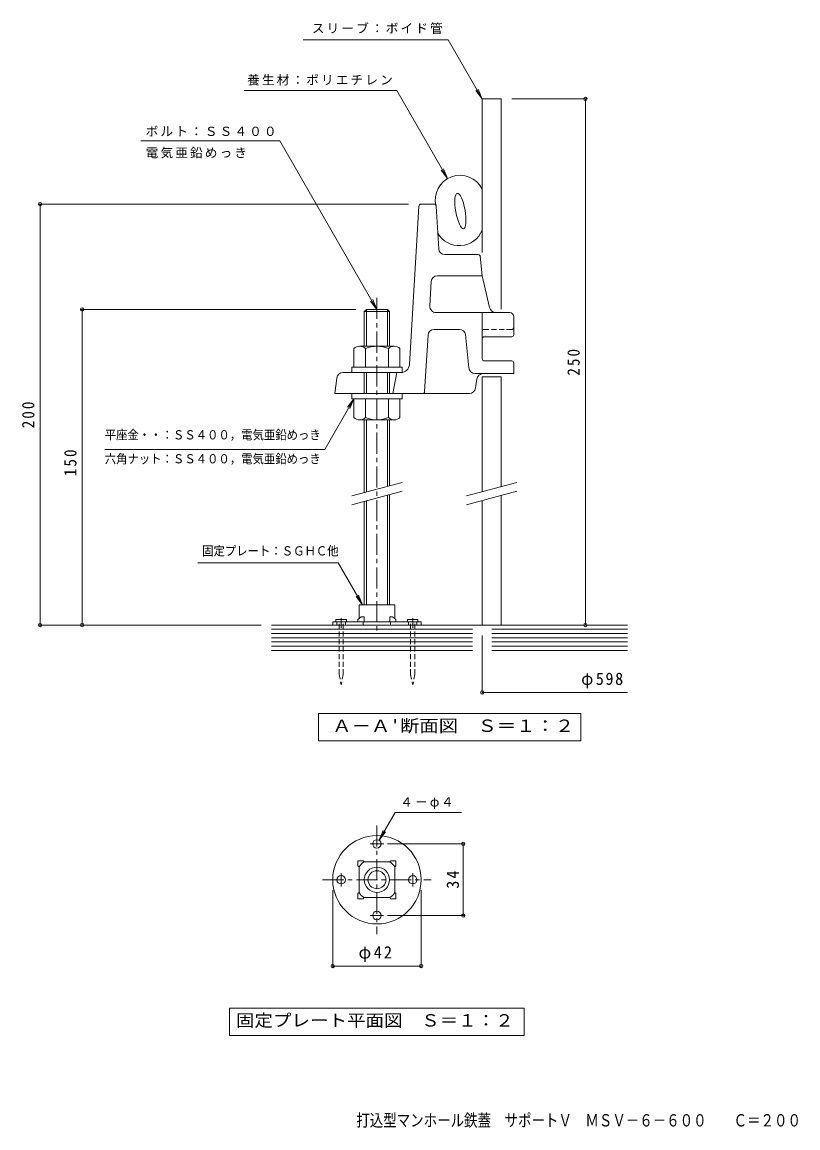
# Model space of a CAD drawing. Units: millimetres, scale not verified. Extents: x -318 to 340, y -270 to 256.
# Drawn here: x -318 to 50, y -270 to 256 of the extents above; entities that cross this region are included whole.
import ezdxf
from ezdxf.enums import TextEntityAlignment as Align

# ---------------------------------------------------------------- set-up
doc = ezdxf.new("R2010")
doc.units = ezdxf.units.MM
doc.header["$LTSCALE"] = 2
doc.header["$PDMODE"] = 32
doc.header["$PDSIZE"] = 1.6
doc.linetypes.add('CHAIN1', pattern=[8, 5, -1, 1, -1])
doc.linetypes.add('DASHED1', pattern=[1.8, 1.2, -0.6])
for name, color, linetype, lineweight in [('1-0', 2, 'Continuous', 9), ('1-1', 2, 'CHAIN1', 9), ('1-3', 4, 'Continuous', 9), ('1-4', 7, 'Continuous', 9), ('1-6', 6, 'Continuous', 5), ('1-8', 3, 'Continuous', 9), ('1-9', 2, 'CHAIN1', 9), ('1-A', 2, 'Continuous', 9), ('1-E', 7, 'Continuous', 9)]:
    doc.layers.add(name, color=color, linetype=linetype, lineweight=lineweight)
doc.layers.add('1-5', color=6, linetype='Continuous')
doc.styles.add('ＭＳ ゴシック', font='')
doc.styles.get('ＭＳ ゴシック').set_extended_font_data('MS Gothic')

msp = doc.modelspace()

# ---------------------------------------------------------------- linework, layer by layer
at = {"layer": '1-0'}
for p, q in [((-129.526, 168.339), (-134.062, 93.039)), ((-128.528, 169.279), (-122.409, 169.279)), ((-121.411, 168.341), (-120.145, 148.092)), ((-117.151, 145.279), (-101.352, 145.279)), ((-99.47, 135.279), (-100.4, 144.584)), ((-124.366, 120.96), (-123.673, 132.46)), ((-120.679, 135.279), (-99.47, 135.279)), ((-96.002, 120.111), (-99.47, 135.279)), ((-86.469, 117.779), (-121.371, 117.779)), ((-99.47, 117.779), (-99.47, 95.779)), ((-84.47, 107.279), (-84.47, 115.779)), ((-126.82, 80.219), (-125.209, 106.959)), ((-122.215, 109.779), (-110.332, 109.779)), ((-105.785, 91.449), (-107.373, 107.271)), ((-98.47, 106.279), (-85.469, 106.279)), ((-85.469, 94.779), (-98.47, 94.779)), ((-84.47, 93.779), (-84.47, 88.779)), ((-168.548, 86.651), (-169.47, 79.279)), ((-165.571, 89.279), (-138.055, 89.279)), ((-139.97, 89.279), (-141.97, 79.279)), ((-102.803, 88.779), (-84.47, 88.779)), ((-102.091, 86.051), (-102.595, 82.008)), ((-169.47, 79.279), (-105.583, 79.279))]:
    msp.add_line(p, q, dxfattribs=at)
at = {"layer": '1-0', "linetype": 'DASHED1'}
for p, q in [((-99.47, 105.279), (-99.47, 108.779)), ((-85.469, 109.779), (-98.47, 109.779))]:
    msp.add_line(p, q, dxfattribs=at)
at = {"layer": '1-0', "color": 4}
for p, q in [((-170.47, -29.121), (-170.47, -30.721)), ((-170.47, -30.721), (-128.47, -30.721)), ((-168.47, -30.721), (-168.47, -29.121)), ((-164.47, -30.721), (-164.47, -29.121)), ((-155.97, -29.121), (-155.97, -30.721)), ((-142.97, -29.121), (-142.97, -30.721)), ((-134.47, -30.721), (-134.47, -29.121)), ((-130.47, -30.721), (-130.47, -29.121))]:
    msp.add_line(p, q, dxfattribs=at)
at = {"layer": '1-0', "color": 4, "linetype": 'CHAIN1'}
for p, q in [((-166.47, -31.958), (-166.47, -27.389)), ((-132.47, -31.958), (-132.47, -27.389)), ((-152.612, -134.685), (-146.271, -134.685)), ((-166.47, -154.828), (-166.47, -148.487)), ((-132.47, -148.543), (-132.47, -154.884)), ((-146.327, -168.685), (-152.668, -168.685))]:
    msp.add_line(p, q, dxfattribs=at)
at = {"layer": '1-0', "color": 4}
msp.add_lwpolyline([(-170.47, -29.121), (-128.47, -29.121), (-128.47, -30.721)], dxfattribs=at)
for centre, radius in [((-149.47, -151.685), 21), ((-149.47, -134.685), 2), ((-166.47, -151.685), 2), ((-132.47, -151.685), 2), ((-149.47, -168.685), 2)]:
    msp.add_circle(centre, radius, dxfattribs=at)
at = {"layer": '1-0'}
for centre, radius, start, end in [((-128.528, 168.279), 1, 90, 176.55161), ((-122.409, 168.279), 1, 3.57642, 90), ((-117.151, 148.279), 3, 183.57594, 270), ((-101.352, 144.279), 1, 7.12396, 90), ((-120.679, 132.279), 3, 90, 176.55254), ((-121.371, 120.779), 3, 176.55254, 270), ((-93.078, 120.779), 3, 192.87476, 270), ((-86.469, 115.779), 2, 0, 90), ((-122.215, 106.779), 3, 90, 176.55301), ((-110.332, 106.779), 3, 9.43985, 90), ((-98.47, 105.279), 1, 90, 180), ((-85.469, 107.279), 1, 270, 0), ((-98.47, 95.779), 1, 180, 270), ((-85.469, 93.779), 1, 0, 90), ((-138.055, 93.279), 4, 270, 356.55266), ((-102.803, 91.779), 3, 186.32669, 270), ((-165.571, 86.279), 3, 90, 172.87709), ((-99.103, 85.779), 3, 90, 174.8054), ((-127.818, 80.279), 1, 270, 356.55223), ((-105.583, 82.279), 3, 270, 354.80563)]:
    msp.add_arc(centre, radius, start, end, dxfattribs=at)
at = {"layer": '1-0', "linetype": 'DASHED1'}
for centre, start, end in [((-85.469, 110.779), 270, 0), ((-98.47, 108.779), 90, 180)]:
    msp.add_arc(centre, 1, start, end, dxfattribs=at)
at = {"layer": '1-1'}
msp.add_line((-149.47, 124.71), (-149.47, -34.551), dxfattribs=at)
at = {"layer": '1-3'}
for p, q in [((-99.47, 219.279), (-90.47, 219.279)), ((-99.47, 146.357), (-99.47, 219.279)), ((-90.47, 119.348), (-90.47, 219.279)), ((-99.47, 87.279), (-90.47, 87.279)), ((-99.47, 32.644), (-99.47, 87.279)), ((-90.47, 35.056), (-90.47, 87.279)), ((-99.47, -30.721), (-99.47, 28.503)), ((-90.47, -30.721), (-90.47, 30.914))]:
    msp.add_line(p, q, dxfattribs=at)
at = {"layer": '1-4'}
for p, q in [((-85.47, 219.279), (-49.87, 219.279)), ((-50.47, -30.721), (-50.47, 219.279)), ((-134.47, 169.279), (-310.07, 169.279)), ((-309.47, -30.721), (-309.47, 169.279)), ((-159.469, 119.279), (-290.07, 119.279)), ((-289.47, -30.721), (-289.47, 119.279)), ((-160.42, 76.779), (-163.463, 72.812)), ((-160.42, 76.779), (-162.333, 72.16)), ((-234.513, -1.121), (-167.817, -1.121)), ((-156.27, -21.121), (-167.817, -1.121)), ((-156.27, -21.121), (-159.313, -17.154)), ((-156.27, -21.121), (-158.183, -16.501)), ((-204.47, -30.721), (-310.07, -30.721)), ((-99.47, -35.721), (-99.47, -63.321)), ((-99.47, -62.721), (-30.47, -62.721)), ((-148.47, -132.953), (-146.556, -128.334)), ((-148.47, -132.953), (-145.426, -128.987)), ((-144.47, -134.685), (-107.87, -134.685)), ((-108.47, -168.685), (-108.47, -134.685)), ((-170.47, -156.685), (-170.47, -193.285)), ((-128.47, -156.685), (-128.47, -193.285)), ((-144.47, -168.685), (-107.87, -168.685)), ((-170.47, -192.685), (-128.47, -192.685))]:
    msp.add_line(p, q, dxfattribs=at)
at = {"layer": '1-4', "color": 2}
for p, q in [((-219.47, -225.685), (-219.47, -212.685)), ((-219.47, -212.685), (-79.47, -212.685)), ((-79.47, -225.685), (-79.47, -212.685)), ((-79.47, -225.685), (-219.47, -225.685))]:
    msp.add_line(p, q, dxfattribs=at)
at = {"layer": '1-4'}
for points in [[(-160.42, 76.779), (-174.276, 52.779), (-278.754, 52.779)], [(-148.47, -132.953), (-140.809, -119.685), (-109.387, -119.685)]]:
    msp.add_lwpolyline(points, dxfattribs=at)
at = {"layer": '1-4', "color": 2}
msp.add_lwpolyline([(-177.245, -85.721), (-177.245, -72.721), (-52.694, -72.721), (-52.694, -85.721)], close=True, dxfattribs=at)
at = {"layer": '1-4'}
for p in [(-50.47, 219.279), (-309.47, 169.279), (-289.47, 119.279), (-309.47, -30.721), (-289.47, -30.721), (-50.47, -30.721), (-99.47, -62.721), (-108.47, -134.685), (-108.47, -168.685), (-170.47, -192.685), (-128.47, -192.685)]:
    msp.add_point(p, dxfattribs=at)
at = {"layer": '1-6'}
for centre, radius, start, end in [((-110.055, 171.286), 11.732, 25.54683, 194.53795), ((-110.367, 161.317), 11.751, 209.32295, 338.01999)]:
    msp.add_arc(centre, radius, start, end, dxfattribs=at)
msp.add_ellipse((-109.823, 166.031), major_axis=(-1.494, 8.473), ratio=0.2575, dxfattribs=at)
at = {"layer": '1-8'}
for p, q in [((-155.47, 118.279), (-154.47, 119.279)), ((-155.47, 118.279), (-143.47, 118.279)), ((-155.47, 118.279), (-155.47, 101.779)), ((-154.47, 119.279), (-154.47, 101.779)), ((-154.47, 119.279), (-144.47, 119.279)), ((-144.47, 119.279), (-144.47, 101.779)), ((-144.47, 119.279), (-143.47, 118.279)), ((-143.47, 118.279), (-143.47, 101.779)), ((-155.47, 89.279), (-155.47, 79.279)), ((-154.47, 89.279), (-154.47, 79.279)), ((-144.47, 89.279), (-144.47, 79.279)), ((-143.47, 89.279), (-143.47, 79.279)), ((-155.47, 66.779), (-155.47, 32.242)), ((-154.47, 66.779), (-154.47, 32.51)), ((-144.47, 66.779), (-144.47, 35.19)), ((-143.47, 66.779), (-143.47, 35.457)), ((-155.47, 28.101), (-155.47, -21.121)), ((-154.47, 28.369), (-154.47, -21.121)), ((-144.47, 31.048), (-144.47, -21.121)), ((-143.47, 31.316), (-143.47, -21.121)), ((-168.97, -28.121), (-168.97, -29.121)), ((-163.97, -28.121), (-168.97, -28.121)), ((-163.97, -28.121), (-163.97, -29.121)), ((-134.97, -28.121), (-129.97, -28.121)), ((-134.97, -28.121), (-134.97, -29.121)), ((-129.97, -28.121), (-129.97, -29.121))]:
    msp.add_line(p, q, dxfattribs=at)
at = {"layer": '1-8', "color": 4}
for p, q in [((-157.677, 101.779), (-141.262, 101.779)), ((-154.935, 100.653), (-154.935, 91.779)), ((-144.004, 100.653), (-144.004, 91.779)), ((-138.52, 100.653), (-138.52, 91.779)), ((-154.935, 67.905), (-154.935, 76.779)), ((-144.004, 67.905), (-144.004, 76.779)), ((-138.52, 67.905), (-138.52, 76.779)), ((-157.677, 66.779), (-141.262, 66.779))]:
    msp.add_line(p, q, dxfattribs=at)
at = {"layer": '1-8', "color": 6, "lineweight": 5}
for p, q in [((-161.47, 91.779), (-161.47, 89.279)), ((-160.42, 91.779), (-161.47, 91.779)), ((-137.47, 91.779), (-138.52, 91.779)), ((-137.47, 91.779), (-137.47, 89.279)), ((-161.47, 76.779), (-161.47, 79.279)), ((-137.47, 76.779), (-137.47, 79.279)), ((-160.42, 76.779), (-161.47, 76.779)), ((-137.47, 76.779), (-138.52, 76.779)), ((-199.47, -30.721), (-30.47, -30.721)), ((-199.47, -32.721), (-104.032, -32.721)), ((-199.47, -34.721), (-104.032, -34.721)), ((-199.47, -36.721), (-104.032, -36.721)), ((-94.844, -32.721), (-30.47, -32.721)), ((-94.844, -34.721), (-30.47, -34.721)), ((-94.844, -36.721), (-30.47, -36.721)), ((-199.47, -38.721), (-104.032, -38.721)), ((-199.47, -40.721), (-104.032, -40.721)), ((-94.844, -38.721), (-30.47, -38.721)), ((-94.844, -40.721), (-30.47, -40.721)), ((-199.47, -42.721), (-104.032, -42.721)), ((-94.844, -42.721), (-30.47, -42.721))]:
    msp.add_line(p, q, dxfattribs=at)
at = {"layer": '1-8', "color": 7}
for p, q in [((-161.47, 30.634), (-137.47, 37.065)), ((-106.97, 30.634), (-82.97, 37.065)), ((-161.47, 26.493), (-137.47, 32.924)), ((-106.97, 26.493), (-82.97, 32.924))]:
    msp.add_line(p, q, dxfattribs=at)
at = {"layer": '1-8', "linetype": 'DASHED1'}
for p, q in [((-167.47, -54.121), (-167.47, -29.121)), ((-165.47, -54.121), (-165.47, -29.121)), ((-133.47, -54.121), (-133.47, -29.121)), ((-131.47, -54.121), (-131.47, -29.121)), ((-167.47, -54.121), (-166.47, -59.121)), ((-165.47, -54.121), (-166.47, -59.121)), ((-133.47, -54.121), (-132.47, -59.121)), ((-131.47, -54.121), (-132.47, -59.121))]:
    msp.add_line(p, q, dxfattribs=at)
at = {"layer": '1-8', "color": 4}
for points in [[(-160.42, 100.653), (-160.42, 91.779), (-138.52, 91.779)], [(-160.42, 67.905), (-160.42, 76.779), (-138.52, 76.779)]]:
    msp.add_lwpolyline(points, dxfattribs=at)
for centre, radius, start, end in [((-157.677, 97.876), 3.903, 45.3613, 134.63896), ((-149.47, 87.951), 13.828, 66.7198, 113.2803), ((-141.262, 97.876), 3.903, 45.3613, 134.63818), ((-157.677, 70.682), 3.903, 225.36104, 314.6387), ((-149.47, 80.607), 13.828, 246.7197, 293.2802), ((-141.262, 70.682), 3.903, 225.36182, 314.6387)]:
    msp.add_arc(centre, radius, start, end, dxfattribs=at)
at = {"layer": '1-9'}
for p, q in [((-149.47, -125.9), (-149.47, -177.471)), ((-175.255, -151.685), (-123.684, -151.685))]:
    msp.add_line(p, q, dxfattribs=at)
at = {"layer": '1-A'}
for p, q in [((-157.97, -21.121), (-157.97, -27.712)), ((-157.97, -21.121), (-140.97, -21.121)), ((-140.97, -21.121), (-140.97, -27.712)), ((-156.919, -26.855), (-158.47, -28.121)), ((-158.47, -28.121), (-158.47, -29.121)), ((-142.02, -26.855), (-140.47, -28.121)), ((-140.47, -28.121), (-140.47, -29.121)), ((-157.97, -145.58), (-158.47, -145.08)), ((-157.97, -145.58), (-157.97, -157.791)), ((-155.575, -143.185), (-156.075, -142.685)), ((-143.364, -143.185), (-155.575, -143.185)), ((-143.364, -143.185), (-142.864, -142.685)), ((-140.97, -145.58), (-140.47, -145.08)), ((-140.97, -157.791), (-140.97, -145.58)), ((-157.97, -157.791), (-158.47, -158.291)), ((-155.575, -160.185), (-156.075, -160.685)), ((-155.575, -160.185), (-143.364, -160.185)), ((-143.364, -160.185), (-142.864, -160.685)), ((-140.97, -157.791), (-140.47, -158.291))]:
    msp.add_line(p, q, dxfattribs=at)
for points in [[(-156.919, -26.855), (-155.575, -26.855), (-155.575, -29.121)], [(-142.02, -26.855), (-143.364, -26.855), (-143.364, -29.121)], [(-158.47, -145.08), (-158.47, -142.685), (-156.075, -142.685)], [(-142.864, -142.685), (-140.469, -142.685), (-140.47, -145.08)], [(-156.075, -160.685), (-158.47, -160.686), (-158.47, -158.291)], [(-140.47, -158.291), (-140.469, -160.686), (-142.864, -160.685)]]:
    msp.add_lwpolyline(points, dxfattribs=at)
for radius in [6, 4.25]:
    msp.add_circle((-149.47, -151.685), radius, dxfattribs=at)
for centre, start, end in [((-151.97, -149.185), 121.00261, 148.99734), ((-146.97, -149.185), 31.00261, 58.99734), ((-151.97, -154.185), 211.00261, 238.99734), ((-146.97, -154.185), 301.00261, 328.99734)]:
    msp.add_arc(centre, 7, start, end, dxfattribs=at)
at = {"layer": '1-E'}
for p, q in [((-115.635, 247.279), (-184.521, 247.279)), ((-99.47, 219.279), (-115.635, 247.279)), ((-99.47, 219.279), (-102.513, 223.246)), ((-99.47, 219.279), (-101.383, 223.899)), ((-195.658, 199.279), (-261.645, 199.279)), ((-149.47, 119.279), (-195.658, 199.279)), ((-115.921, 181.447), (-118.964, 185.413)), ((-115.921, 181.447), (-117.834, 186.066)), ((-149.47, 119.279), (-152.513, 123.246)), ((-149.47, 119.279), (-151.383, 123.899))]:
    msp.add_line(p, q, dxfattribs=at)
msp.add_lwpolyline([(-115.921, 181.447), (-140.073, 223.279), (-212.472, 223.279)], dxfattribs=at)

# ---------------------------------------------------------------- texts
at = {"layer": '1-4', "color": 6, "style": 'ＭＳ ゴシック', "width": 0.9}
for s, p in [('平座金・・', (-278.754, 56.171)), ('：ＳＳ４００，電気亜鉛めっき', (-251.754, 56.171)), ('六角ナット：ＳＳ４００，電気亜鉛めっき', (-278.754, 44.798)), ('固定プレート：ＳＧＨＣ他', (-232.486, 1.036))]:
    msp.add_text(s, height=4.399, dxfattribs=at).set_placement(p, align=Align.BOTTOM_LEFT)
at = {"layer": '1-4', "color": 2, "style": 'ＭＳ ゴシック'}
for s, width, p in [("Ａ－Ａ'断面図\u3000Ｓ＝１：２", 1.15, (-170.72, -83.221)), ('固定プレート平面図\u3000Ｓ＝１：２', 1.1, (-216.47, -223.185))]:
    msp.add_text(s, height=5.865, dxfattribs=dict(at, width=width)).set_placement(p, align=Align.BOTTOM_LEFT)
at = {"layer": '1-4', "color": 2, "char_height": 5.865, "attachment_point": 7, "rotation": 90, "style": 'ＭＳ ゴシック'}
for s, insert in [('\\T1.27;\\W0.9;250', (-53.092, 87.779)), ('\\T1.27;\\W0.9;200', (-312.092, 62.779)), ('\\T1.27;\\W0.9;150', (-292.092, 40.029)), ('\\T1.27;\\W0.95;34', (-110.47, -155.935))]:
    msp.add_mtext(s, dxfattribs=dict(at, insert=insert))
at = {"layer": '1-4', "color": 2, "char_height": 5.865, "attachment_point": 7, "style": 'ＭＳ ゴシック'}
for s, insert in [('\\T1.21;\\W0.95;φ598', (-52.47, -60.721)), ('\\T1.19;φ42', (-158.22, -190.685))]:
    msp.add_mtext(s, dxfattribs=dict(at, insert=insert))
at = {"layer": '1-4', "insert": (-138.392, -118.096), "char_height": 4.399, "attachment_point": 7, "style": 'ＭＳ ゴシック'}
msp.add_mtext('\\T1.17;４－φ４', dxfattribs=at)
at = {"layer": '1-5', "style": 'ＭＳ ゴシック', "width": 0.8}
msp.add_text('打込型マンホール鉄蓋\u3000サポートＶ\u3000ＭＳＶ－６－６００\u3000\u3000Ｃ＝２００', height=5.865, dxfattribs=at).set_placement((-159.28, -270.667), align=Align.BOTTOM_LEFT)
at = {"layer": '1-E', "char_height": 4.399, "attachment_point": 7, "style": 'ＭＳ ゴシック'}
for s, insert in [('\\T1.17;スリーブ：ボイド管', (-180.397, 250.123)), ('\\T1.17;養生材：ポリエチレン', (-211.12, 225.615)), ('\\T1.17;ボルト：ＳＳ４００', (-259.301, 201.422)), ('\\T1.17;電気亜鉛めっき', (-259.301, 190.982))]:
    msp.add_mtext(s, dxfattribs=dict(at, insert=insert))

doc.saveas('drawing.dxf')
